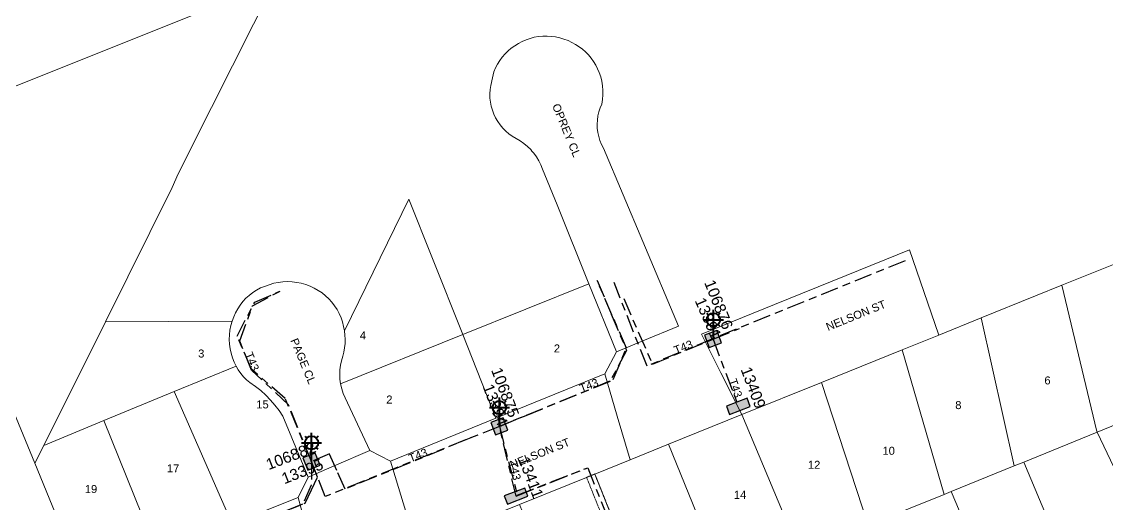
# Model space of a CAD drawing. Header units: metres. Extents: x 300457 to 302353, y 6232868 to 6234686.
# Drawn here: x 301570.4 to 301814.7, y 6233847.2 to 6233955.7 of the extents above; entities that cross this region are included whole.
import ezdxf
from ezdxf.enums import TextEntityAlignment as Align

# ---------------------------------------------------------------- set-up
doc = ezdxf.new("R2010")
doc.units = ezdxf.units.M
for name, pattern in [('Cable Exist UG', [8.2, 4, -1.2, 1.8, -1.2]), ('HIDDEN', [0.375, 0.25, -0.125]), ('HIDDEN2', [0.1875, 0.125, -0.0625])]:
    doc.linetypes.add(name, pattern=pattern)
doc.layers.get('0').update_dxf_attribs({"color": 6})
for name, color, linetype, lineweight in [('Cadastre Land Parcels_SP_EXT', 9, 'Continuous', 5), ('Cadastre Other Property_SP_EXT', 9, 'HIDDEN', 5), ('Cadastre Roads_SP_EXT', 9, 'Continuous', 5)]:
    doc.layers.add(name, color=color, linetype=linetype, lineweight=lineweight)
for name, color, linetype in [('Equip_SP_SL_EXT', 7, 'Continuous'), ('Mains_LV_EXT', 7, 'Continuous'), ('Mains_SL_EXT', 7, 'Continuous'), ('SupportsUG_SP_LV_EXT', 7, 'Continuous'), ('SupportsUG_SP_LV_SL_EXT', 7, 'Continuous')]:
    doc.layers.add(name, color=color, linetype=linetype)
doc.styles.add('COLUMN_LABEL', font='arial.ttf')
doc.styles.add('iecARIAL', font='arial.ttf', dxfattribs={"height": 2})
doc.styles.add('POLE_LABEL', font='arial.ttf')
doc.styles.get("Standard").update_dxf_attribs({"font": 'arial.ttf'})

# ---------------------------------------------------------------- blocks, each defined once
blk = doc.blocks.new('COLUMN_EXT')
blk.add_hatch(color=256).paths.add_polyline_path([(-1.49, 1.48), (-1.49, -1.49), (1.48, -1.49), (1.48, 1.48)])
blk.add_lwpolyline([(-1.49, -1.49), (1.48, -1.49), (1.48, 1.48), (-1.49, 1.48)], close=True)
for tag, height, style, flags, p in [('ASSET_NUM', 2.5, 'COLUMN_LABEL', 8, (2, 2)), ('STRUCTURE_PLANT_NUMBER', 0.2, 'POLE_LABEL', 9, (1.81, 0.03)), ('STREET_CODE', 0.2, 'COLUMN_LABEL', 9, (1.81, -0.2))]:
    blk.add_attdef(tag, text='', height=height, dxfattribs=dict(style=style, flags=flags)).set_placement(p, align=Align.MIDDLE_LEFT)
at = {"flags": 1}
blk.add_attdef('Z', (1.81, -2.35), '', height=0.2, dxfattribs=at)
at = {"flags": 9}
for tag, p in [('COLUMN_TYPE', (1.81, -0.4)), ('OWNED_BY', (1.81, -0.6)), ('STATE', (1.81, -0.8)), ('USAGE', (1.81, -1)), ('STREETNAME', (1.81, -1.6)), ('SUBURB', (1.81, -1.8)), ('LEGEND', (1.81, -1.2)), ('LOCATION', (1.81, -1.4)), ('NOTES', (1.81, -2))]:
    blk.add_attdef(tag, text='', height=0.2, dxfattribs=at).set_placement(p, align=Align.MIDDLE_LEFT)
blk = doc.blocks.new('PILLAR_EXT')
blk.add_hatch(color=256).paths.add_polyline_path([(-2.475, 0.99), (-2.475, -0.99), (2.475, -0.99), (2.475, 0.99)])
blk.add_lwpolyline([(-2.475, -0.99), (2.475, -0.99), (2.475, 0.99), (-2.475, 0.99)], close=True)
at = {"style": 'iecARIAL', "flags": 8}
blk.add_attdef('ASSET_NUM', (1.5, 3.5), '', height=2.5, dxfattribs=at)
for tag, p, flags in [('OWNED_BY', (0, -0.2), 9), ('STATE', (0, -0.4), 9), ('SUPPORT_TYPE', (0, -0.6), 9), ('STREETNAME', (0, -1.8), 9), ('SUBURB', (0, -2), 1), ('USAGE', (0, -0.8), 9), ('LEGEND', (0, -1), 9), ('LOCATION', (0, -1.2), 9), ('NOTES', (0, -1.4), 9), ('PARENT', (0, -1.6), 9)]:
    blk.add_attdef(tag, p, '', height=0.2, dxfattribs=dict(flags=flags))
blk = doc.blocks.new('SL_LANTERN_EXT')
at = {"lineweight": 40}
for p, q in [((-1.46, 5.68), (-1.06, 5.28)), ((0, 1.97), (0, 6.47)), ((1.46, 5.68), (1.06, 5.28)), ((-2.25, 4.22), (2.25, 4.22)), ((-1.46, 2.76), (-1.06, 3.16)), ((0, 0), (0, 2.72)), ((1.46, 2.76), (1.06, 3.16))]:
    blk.add_line(p, q, dxfattribs=at)
blk.add_circle((0, 4.22), 1.5, dxfattribs=at)
at = {"style": 'iecARIAL', "flags": 8}
blk.add_attdef('ASSET_NUM', (1.5, 1.5), '', height=2.5, dxfattribs=at)
for tag, p, height, flags in [('OPERATING_VOLTAGE', (0.98, -1.65), 0.2, 9), ('ORIENTATION', (0.98, -1.85), 0.2, 9), ('OWNED_BY', (0.98, -2.05), 0.2, 9), ('STATE', (0.98, -2.25), 0.2, 9), ('CONSTRUCTED_VOLTAGE', (0.98, -0.65), 0.2, 9), ('CONTROL_TYPE', (0.98, -0.85), 0.2, 9), ('LANTERN_PURPOSE', (0.98, -1.05), 0.2, 9), ('LANTERN_TYPE', (0.98, -1.25), 0.2, 9), ('NO_PHASES', (0.98, -1.45), 0.2, 9), ('USAGE', (0.98, -2.45), 0.2, 9), ('LNUMBER', (2.18, -3.25), 2.5, 8), ('CEXIST', (0.98, -2.65), 0.2, 9), ('CNEW', (0.98, -2.85), 0.2, 9), ('CNUMBER', (0.98, -3.05), 0.2, 9), ('CREMOVE', (0.98, -3.25), 0.2, 9), ('CREPLACE', (0.98, -3.45), 0.2, 9), ('LKINGHEIGHT', (0.98, -3.65), 0.2, 9), ('LBRACKET', (0.98, -3.85), 0.2, 9), ('LBRACKETVOCAB', (0.98, -4.05), 0.2, 9), ('LCATEGORY', (0.98, -4.25), 0.2, 9), ('LCHARGE1', (0.98, -4.45), 0.2, 9), ('LCHARGE1PERCENT', (0.98, -4.65), 0.2, 9), ('LCHARGE2', (0.98, -4.85), 0.2, 9), ('LCHARGE2PERCENT', (0.98, -5.05), 0.2, 9), ('LCHARGE3', (0.98, -5.25), 0.2, 9), ('LCHARGE3PERCENT', (0.98, -5.45), 0.2, 9), ('LEXIST', (0.98, -5.65), 0.2, 9), ('LLAMP', (0.98, -5.85), 0.2, 9), ('LLAMPVOCAB', (0.98, -6.05), 0.2, 9), ('LMAST', (0.98, -6.25), 0.2, 9), ('LMASTVOCAB', (0.98, -6.45), 0.2, 9), ('LNEW', (0.98, -6.65), 0.2, 9), ('LANTNUMBER', (0.98, -6.85), 0.2, 9), ('LOUTREACH', (0.98, -7.25), 0.2, 9), ('LOUTREACHVOCAB', (0.98, -7.45), 0.2, 9), ('STREETNAME', (0.98, -9.25), 0.2, 9), ('SUBURB', (0.98, -9.45), 0.2, 1), ('LRATECODE', (0.98, -7.65), 0.2, 9), ('LREMOVE', (0.98, -7.85), 0.2, 9), ('LREPLACE', (0.98, -8.05), 0.2, 9), ('LTYPE', (0.98, -8.25), 0.2, 9), ('LTYPEVOCAB', (0.98, -8.45), 0.2, 9), ('LEGEND', (0.98, -8.65), 0.2, 9), ('LOCATION', (0.98, -8.85), 0.2, 9), ('NOTES', (0.98, -9.05), 0.2, 9)]:
    blk.add_attdef(tag, p, '', height=height, dxfattribs=dict(flags=flags))

msp = doc.modelspace()

# ---------------------------------------------------------------- linework, layer by layer
at = {"layer": 'Cadastre Land Parcels_SP_EXT', "linetype": 'Continuous'}
for points in [[(301613.15, 6233936.42), (301627.3, 6233964.59), (301542.73, 6233930.73), (301573.38, 6233856.39), (301575.39, 6233860.41), (301589.25, 6233888.16), (301604.28, 6233918.41), (301605.63, 6233921.45), (301613.15, 6233936.42)], [(301662.84, 6233902.47), (301657.5, 6233915.76), (301643.04, 6233886.16), (301643.16, 6233885.22), (301643.22, 6233884.26), (301643.19, 6233883.29), (301643.09, 6233882.34), (301642.91, 6233881.39), (301642.65, 6233880.46), (301642.35, 6233879.46), (301642.13, 6233878.43), (301642.01, 6233877.39), (301641.97, 6233876.34), (301642.03, 6233875.29), (301642.18, 6233874.27), (301669.67, 6233885.32), (301662.84, 6233902.47)], [(301830.17, 6233870.63), (301825.97, 6233885.56), (301820.94, 6233903.06), (301804.47, 6233896.42), (301812.34, 6233863.51), (301812.4, 6233863.37), (301830.17, 6233870.63)], [(301701.64, 6233876.51), (301704.25, 6233881.47), (301698.06, 6233896.73), (301669.67, 6233885.32), (301677.14, 6233866.53), (301701.64, 6233876.51)], [(301812.4, 6233863.37), (301812.34, 6233863.51), (301804.47, 6233896.42), (301798.5, 6233894.01), (301786.3, 6233889.07), (301793.74, 6233855.8), (301795.91, 6233856.66), (301812.4, 6233863.37)], [(301617.77, 6233888.38), (301589.25, 6233888.16), (301575.39, 6233860.41), (301588.88, 6233866), (301604.76, 6233872.51), (301618.68, 6233878.2), (301618.22, 6233879.14), (301617.84, 6233880.12), (301617.54, 6233881.12), (301617.32, 6233882.15), (301617.18, 6233883.19), (301617.13, 6233884.24), (301617.17, 6233885.29), (301617.29, 6233886.34), (301617.49, 6233887.37), (301617.77, 6233888.38)], [(301793.74, 6233855.8), (301786.3, 6233889.07), (301776.74, 6233885.22), (301768.55, 6233881.92), (301777.94, 6233849.38), (301779.52, 6233850.03), (301793.74, 6233855.8)], [(301677.14, 6233866.53), (301669.67, 6233885.32), (301642.18, 6233874.27), (301642.44, 6233873.16), (301642.79, 6233872.1), (301643.23, 6233871.07), (301648.76, 6233859.27), (301653.41, 6233856.86), (301677.14, 6233866.53)], [(301762.66, 6233843.19), (301777.94, 6233849.38), (301768.55, 6233881.92), (301750.38, 6233874.56), (301760.9, 6233842.45), (301762.66, 6233843.19)], [(301634.87, 6233853.3), (301629.2, 6233867), (301628.34, 6233868.26), (301627.41, 6233869.46), (301626.4, 6233870.61), (301625.33, 6233871.7), (301624.2, 6233872.72), (301623, 6233873.67), (301621.75, 6233874.55), (301621.02, 6233875.17), (301620.34, 6233875.85), (301619.73, 6233876.59), (301619.17, 6233877.37), (301618.68, 6233878.2), (301604.76, 6233872.51), (301617.76, 6233842.75), (301632.66, 6233848.66), (301634.87, 6233853.3)], [(301760.9, 6233842.45), (301750.38, 6233874.56), (301732.42, 6233867.32), (301745.53, 6233836.21), (301760.9, 6233842.45)], [(301617.76, 6233842.75), (301604.76, 6233872.51), (301588.88, 6233866), (301601, 6233836.13), (301617.76, 6233842.75)], [(301843.28, 6233840.48), (301830.17, 6233870.63), (301812.4, 6233863.37), (301826.6, 6233833.65), (301843.28, 6233840.48)], [(301745.53, 6233836.21), (301732.42, 6233867.32), (301715.94, 6233860.68), (301728.7, 6233829.37), (301745.53, 6233836.21)], [(301601, 6233836.13), (301588.88, 6233866), (301575.39, 6233860.41), (301573.38, 6233856.39), (301584.42, 6233829.51), (301601, 6233836.13)], [(301826.6, 6233833.65), (301812.4, 6233863.37), (301795.91, 6233856.66), (301808.65, 6233826.27), (301826.6, 6233833.65)], [(301728.7, 6233829.37), (301715.94, 6233860.68), (301707.33, 6233857.19), (301699.38, 6233853.97), (301711.92, 6233822.55), (301728.7, 6233829.37)], [(301808.65, 6233826.27), (301795.91, 6233856.66), (301793.74, 6233855.8), (301779.52, 6233850.03), (301792.47, 6233819.58), (301808.65, 6233826.27)], [(301711.92, 6233822.55), (301699.38, 6233853.97), (301682.41, 6233847.14), (301695.22, 6233815.77), (301711.92, 6233822.55)], [(301792.47, 6233819.58), (301779.52, 6233850.03), (301777.94, 6233849.38), (301762.66, 6233843.19), (301775.81, 6233812.75), (301792.47, 6233819.58)]]:
    msp.add_lwpolyline(points, close=True, dxfattribs=at)
at = {"layer": 'Cadastre Other Property_SP_EXT', "linetype": 'HIDDEN2'}
msp.add_lwpolyline([(301697.52, 6233853.23), (301721.65, 6233792.79), (301723.43, 6233793.73), (301699.38, 6233853.98), (301697.52, 6233853.23)], close=True, dxfattribs=at)
at = {"layer": 'Cadastre Roads_SP_EXT', "linetype": 'Continuous'}
for points in [[(301688.63, 6233952.42), (301687.65, 6233952.43), (301686.7, 6233952.35), (301685.75, 6233952.19), (301684.82, 6233951.94), (301683.91, 6233951.62), (301683.06, 6233951.22), (301682.18, 6233950.79), (301681.36, 6233950.29), (301680.59, 6233949.73), (301679.86, 6233949.11), (301679.18, 6233948.44), (301678.55, 6233947.71), (301677.99, 6233946.94), (301677.48, 6233946.13), (301677.04, 6233945.28), (301676.67, 6233944.4), (301676.37, 6233943.1), (301675.97, 6233941.33), (301675.83, 6233940.41), (301675.77, 6233939.47), (301675.79, 6233938.53), (301675.89, 6233937.6), (301676.07, 6233936.68), (301676.33, 6233935.78), (301676.65, 6233934.9), (301677.05, 6233934.05), (301677.53, 6233933.24), (301678.06, 6233932.47), (301678.66, 6233931.75), (301679.32, 6233931.08), (301680.03, 6233930.47), (301680.79, 6233929.92), (301681.71, 6233929.46), (301682.59, 6233928.92), (301683.43, 6233928.32), (301684.22, 6233927.65), (301684.95, 6233926.92), (301685.22, 6233926.6), (301685.62, 6233926.14), (301686.23, 6233925.31), (301686.77, 6233924.43), (301687.24, 6233923.51), (301687.64, 6233922.55), (301690.89, 6233914.52), (301698.06, 6233896.73), (301704.25, 6233881.47), (301710.15, 6233883.89), (301718.2, 6233887.19), (301710.21, 6233906.24), (301701.31, 6233927.28), (301700.88, 6233928.11), (301700.53, 6233928.97), (301700.26, 6233929.87), (301700.06, 6233930.78), (301699.94, 6233931.71), (301699.91, 6233932.64), (301699.95, 6233933.58), (301700.07, 6233934.5), (301700.28, 6233935.42), (301700.56, 6233936.31), (301700.92, 6233937.17), (301701.08, 6233938.19), (301701.17, 6233939.21), (301701.18, 6233940.24), (301701.1, 6233941.27), (301700.94, 6233942.28), (301700.7, 6233943.28), (301700.37, 6233944.25), (301700.01, 6233945.12), (301699.58, 6233945.95), (301699.09, 6233946.75), (301698.54, 6233947.5), (301697.94, 6233948.21), (301697.28, 6233948.88), (301696.58, 6233949.5), (301695.82, 6233950.06), (301695.03, 6233950.58), (301694.2, 6233951.03), (301693.35, 6233951.46), (301692.43, 6233951.79), (301691.5, 6233952.07), (301690.55, 6233952.27), (301689.59, 6233952.39), (301688.63, 6233952.42)], [(301573.38, 6233856.39), (301542.73, 6233930.73), (301535.23, 6233927.75), (301524.98, 6233923.69), (301528.46, 6233914.96), (301532.34, 6233905.23), (301535.92, 6233896.28), (301539.6, 6233887.08), (301543.38, 6233877.63), (301547.08, 6233868.31), (301550.76, 6233859.07), (301554.63, 6233849.46), (301558.32, 6233840.22), (301562, 6233831.08), (301565.79, 6233821.65), (301573.68, 6233824.98), (301584.42, 6233829.51), (301573.38, 6233856.39)], [(301776.74, 6233885.22), (301773.39, 6233895.01), (301770.18, 6233904.41), (301755.89, 6233898.63), (301739.8, 6233892.1), (301723.34, 6233885.39), (301727.7, 6233876.71), (301732.42, 6233867.32), (301750.38, 6233874.56), (301768.55, 6233881.92), (301776.74, 6233885.22)], [(301637.16, 6233895.25), (301636.25, 6233895.77), (301635.3, 6233896.21), (301634.32, 6233896.58), (301633.32, 6233896.86), (301632.3, 6233897.07), (301631.26, 6233897.19), (301630.22, 6233897.23), (301629.18, 6233897.19), (301628.14, 6233897.07), (301627.12, 6233896.86), (301625.26, 6233896.2), (301624.14, 6233895.81), (301623.26, 6233895.32), (301622.42, 6233894.77), (301621.63, 6233894.15), (301620.89, 6233893.48), (301620.21, 6233892.74), (301619.59, 6233891.95), (301619.03, 6233891.11), (301618.54, 6233890.24), (301618.13, 6233889.32), (301617.77, 6233888.38), (301617.49, 6233887.37), (301617.29, 6233886.34), (301617.17, 6233885.29), (301617.13, 6233884.24), (301617.18, 6233883.19), (301617.32, 6233882.15), (301617.54, 6233881.12), (301617.84, 6233880.12), (301618.22, 6233879.14), (301618.68, 6233878.2), (301619.17, 6233877.37), (301619.73, 6233876.59), (301620.34, 6233875.85), (301621.02, 6233875.17), (301621.75, 6233874.55), (301623, 6233873.67), (301624.2, 6233872.72), (301625.33, 6233871.7), (301626.4, 6233870.61), (301627.41, 6233869.46), (301628.34, 6233868.26), (301629.2, 6233867), (301634.87, 6233853.3), (301640.76, 6233855.83), (301648.76, 6233859.27), (301643.23, 6233871.07), (301642.79, 6233872.1), (301642.44, 6233873.16), (301642.18, 6233874.27), (301642.03, 6233875.29), (301641.97, 6233876.34), (301642.01, 6233877.39), (301642.13, 6233878.43), (301642.35, 6233879.46), (301642.65, 6233880.46), (301642.91, 6233881.39), (301643.09, 6233882.34), (301643.19, 6233883.29), (301643.22, 6233884.26), (301643.16, 6233885.22), (301643.04, 6233886.16), (301642.86, 6233887.17), (301642.6, 6233888.16), (301642.27, 6233889.12), (301641.86, 6233890.05), (301641.38, 6233890.94), (301640.82, 6233891.79), (301640.21, 6233892.6), (301639.53, 6233893.36), (301638.79, 6233894.05), (301638, 6233894.69), (301637.16, 6233895.25)], [(301707.33, 6233857.19), (301704.44, 6233867), (301701.64, 6233876.51), (301677.14, 6233866.53), (301653.41, 6233856.86), (301656.27, 6233847.47), (301659.22, 6233837.77), (301666.2, 6233840.6), (301682.41, 6233847.14), (301699.38, 6233853.97), (301707.33, 6233857.19)], [(301637.92, 6233829.18), (301635.26, 6233839.04), (301632.66, 6233848.66), (301617.76, 6233842.75), (301601, 6233836.13), (301584.42, 6233829.51), (301589.76, 6233821.32), (301595.74, 6233812.12), (301615.69, 6233820.2), (301633.17, 6233827.26), (301637.92, 6233829.18)]]:
    msp.add_lwpolyline(points, close=True, dxfattribs=at)
at = {"layer": 'Mains_LV_EXT', "linetype": 'Cable Exist UG'}
for points in [[(301683.92, 6233867.14), (301703.51, 6233875.21), (301706.49, 6233882.27), (301699.91, 6233897.49)], [(301635.64, 6233856.77), (301629.74, 6233870.93), (301622.03, 6233877.68), (301618.91, 6233884.98), (301622.86, 6233892.64), (301628.61, 6233895.12)], [(301705.87, 6233893.43), (301712.34, 6233878.68), (301725.97, 6233884.32)], [(301725.97, 6233884.32), (301731.89, 6233886.73)], [(301725.97, 6233884.32), (301731.67, 6233869.19)], [(301677.9, 6233864.69), (301683.92, 6233867.14)], [(301672.96, 6233862.68), (301643.19, 6233850.6), (301641.33, 6233854.75)], [(301677.9, 6233864.69), (301672.96, 6233862.68)], [(301681.66, 6233849), (301677.9, 6233864.69)], [(301641.33, 6233854.75), (301639.65, 6233858.53), (301635.64, 6233856.77)], [(301635.63, 6233850.38), (301637, 6233853.24), (301635.64, 6233856.77)], [(301681.66, 6233849), (301697.78, 6233855.38), (301720.08, 6233799.5), (301723.3, 6233793.74)], [(301588.3, 6233828.97), (301634.22, 6233847.41), (301635.63, 6233850.38)]]:
    msp.add_lwpolyline(points, dxfattribs=at)
at = {"layer": 'Mains_SL_EXT', "linetype": 'Cable Exist UG'}
for points in [[(301769.18, 6233901.94), (301726.04, 6233884.43)], [(301699.91, 6233897.49), (301706.54, 6233881.73), (301702.8, 6233874.79), (301677.9, 6233864.69)], [(301726.04, 6233884.43), (301711.12, 6233878.26), (301703.72, 6233897.02)], [(301635.64, 6233856.77), (301630.45, 6233869.54), (301622.13, 6233877.32), (301619.51, 6233883.91), (301622.38, 6233891.78), (301628.61, 6233895.12)], [(301677.9, 6233864.69), (301638.71, 6233848.89), (301635.64, 6233856.77)], [(301677.9, 6233864.69), (301681.94, 6233849.2), (301697.78, 6233855.38), (301722.09, 6233794.52), (301725.03, 6233795.15), (301727.56, 6233802.01)], [(301635.64, 6233856.77), (301635.59, 6233851.5), (301633.64, 6233847.17), (301585.17, 6233827.76)]]:
    msp.add_lwpolyline(points, dxfattribs=at)

# ---------------------------------------------------------------- block references
at = {"layer": 'Equip_SP_SL_EXT'}
ref = msp.add_blockref('SL_LANTERN_EXT', (301726.04, 6233884.43), dxfattribs=at)
ref.add_attrib('ASSET_NUM', '106876', dxfattribs={"layer": '0', "height": 2.5, "rotation": 291.6126, "style": 'iecARIAL'}).set_placement((301727.54, 6233885.93), align=Align.BOTTOM_RIGHT)
ref = msp.add_blockref('SL_LANTERN_EXT', (301677.9, 6233864.69), dxfattribs=at)
ref.add_attrib('ASSET_NUM', '106875', dxfattribs={"layer": '0', "height": 2.5, "rotation": 290.5489, "style": 'iecARIAL'}).set_placement((301679.4, 6233866.19), align=Align.BOTTOM_RIGHT)
ref = msp.add_blockref('SL_LANTERN_EXT', (301635.64, 6233856.77), dxfattribs=at)
ref.add_attrib('ASSET_NUM', '106882', dxfattribs={"layer": '0', "height": 2.5, "rotation": 20.7672, "style": 'iecARIAL'}).set_placement((301637.14, 6233858.27), align=Align.BOTTOM_RIGHT)
at = {"layer": 'SupportsUG_SP_LV_EXT'}
ref = msp.add_blockref('PILLAR_EXT', (301731.67, 6233869.19), dxfattribs=dict(at, rotation=20.85038889321946))
ref.add_attrib('ASSET_NUM', '13409', dxfattribs={"layer": '0', "height": 2.5, "rotation": 290.8148, "style": 'iecARIAL'}).set_placement((301733.17, 6233872.69), align=Align.BOTTOM_CENTER)
ref = msp.add_blockref('PILLAR_EXT', (301681.66, 6233849), dxfattribs=dict(at, rotation=20.82037681823645))
ref.add_attrib('ASSET_NUM', '13411', dxfattribs={"layer": '0', "height": 2.5, "rotation": 290.7845, "style": 'iecARIAL'}).set_placement((301683.16, 6233852.5), align=Align.BOTTOM_CENTER)
at = {"layer": 'SupportsUG_SP_LV_SL_EXT'}
ref = msp.add_blockref('COLUMN_EXT', (301725.97, 6233884.32), dxfattribs=dict(at, rotation=200.9961267800875))
ref.add_attrib('ASSET_NUM', '13391', dxfattribs={"layer": '0', "height": 2.5, "rotation": 293.4789, "style": 'COLUMN_LABEL'}).set_placement((301727.97, 6233885.07), align=Align.TOP_RIGHT)
ref = msp.add_blockref('COLUMN_EXT', (301677.9, 6233864.69), dxfattribs=dict(at, rotation=200.9867229965927))
ref.add_attrib('ASSET_NUM', '13394', dxfattribs={"layer": '0', "height": 2.5, "rotation": 290.7484, "style": 'COLUMN_LABEL'}).set_placement((301679.9, 6233865.44), align=Align.TOP_RIGHT)
ref = msp.add_blockref('COLUMN_EXT', (301635.64, 6233856.77), dxfattribs=dict(at, rotation=291.3431767857912))
ref.add_attrib('ASSET_NUM', '13395', dxfattribs={"layer": '0', "height": 2.5, "rotation": 21.3794, "style": 'COLUMN_LABEL'}).set_placement((301637.64, 6233857.52), align=Align.TOP_RIGHT)

# ---------------------------------------------------------------- texts
at = {"layer": 'Cadastre Land Parcels_SP_EXT'}
for s, p in [('4', (301646.5, 6233884.24)), ('3', (301610.13, 6233880.17)), ('2', (301690.15, 6233881.31)), ('6', (301800.52, 6233874.12)), ('15', (301623.21, 6233868.73)), ('2', (301652.45, 6233869.82)), ('8', (301780.47, 6233868.57)), ('10', (301764.09, 6233858.3)), ('17', (301603.1, 6233854.35)), ('12', (301747.31, 6233855.14)), ('19', (301584.62, 6233849.69)), ('14', (301730.65, 6233848.39))]:
    msp.add_text(s, height=1.8, dxfattribs=at).set_placement(p)
at = {"layer": 'Cadastre Roads_SP_EXT'}
for s, rotation, p in [('OPREY CL', 292.5262, (301689.73, 6233936.81)), ('NELSON ST', 22.0462, (301751.84, 6233886.13)), ('PAGE CL', 292.6953, (301630.84, 6233884.03)), ('NELSON ST', 22.0705, (301680.74, 6233855.11))]:
    msp.add_text(s, height=1.8, rotation=rotation, dxfattribs=at).set_placement(p)
at = {"layer": 'Mains_LV_EXT'}
for rotation, p in [(21.6406, (301717.6, 6233880.89)), (292.016, (301620.63, 6233880.95)), (21.1314, (301696.35, 6233872.29)), (289.1148, (301729.5, 6233875.06)), (21.0585, (301657.9, 6233856.59)), (282.3321, (301680.1, 6233856.68))]:
    msp.add_text('T43', height=1.8, rotation=rotation, dxfattribs=at).set_placement(p)

doc.saveas('drawing.dxf')
